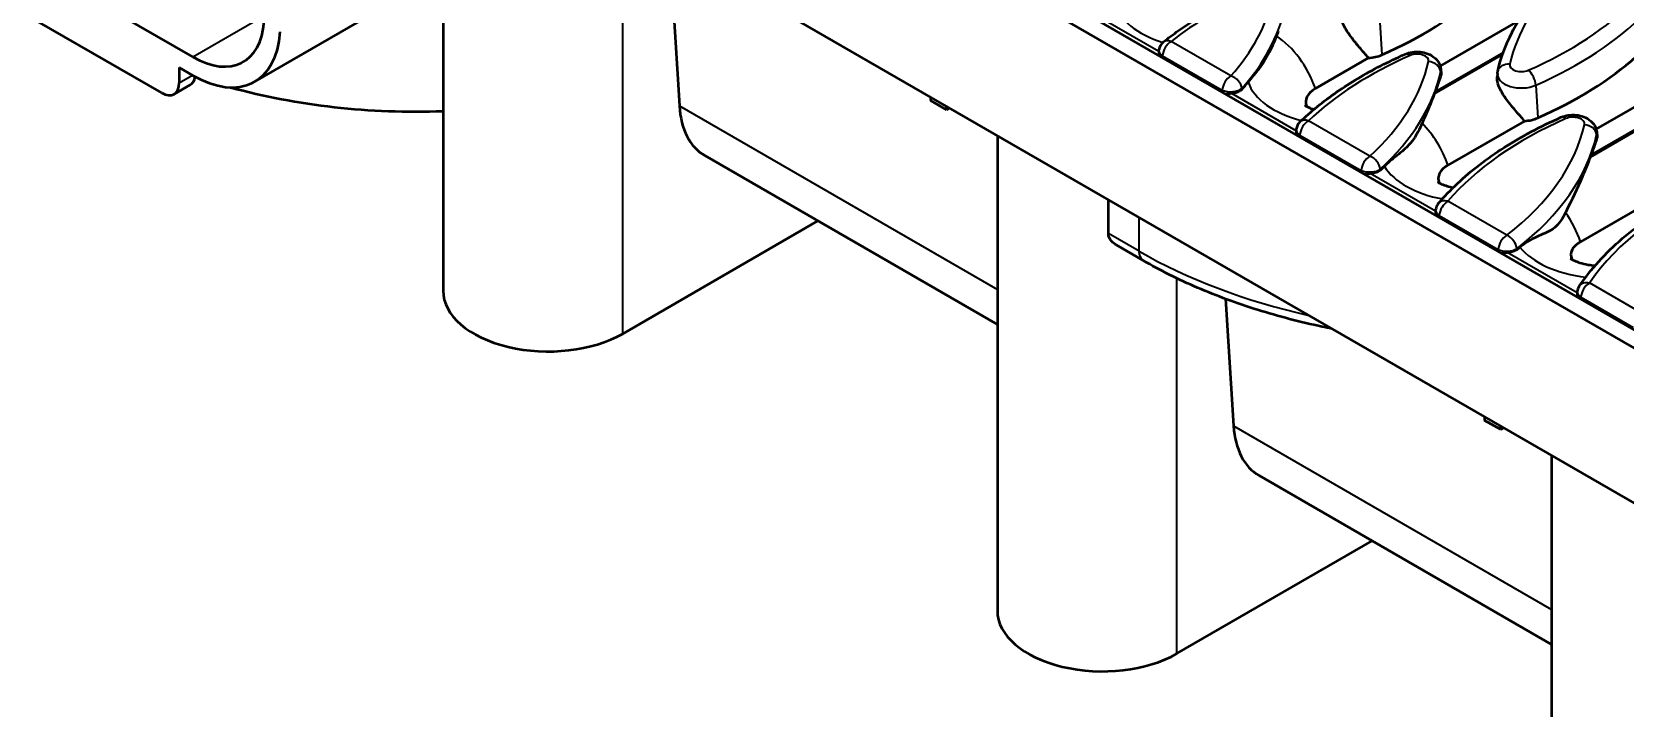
# Model space of a CAD drawing. Header units: millimetres. Extents: x 0 to 1485, y 0 to 1050.
# Drawn here: x 66.7 to 163.2, y 199.1 to 240.1 of the extents above; entities that cross this region are included whole.
import ezdxf

# ---------------------------------------------------------------- set-up
doc = ezdxf.new("R2010")
doc.units = ezdxf.units.MM
doc.header["$LTSCALE"] = 2.5
doc.layers.add('Sichtbar (ISO)', color=7, linetype='Continuous', lineweight=50)
doc.layers.add('Sichtbar schmal (ISO)', color=7, linetype='Continuous', lineweight=35)

msp = doc.modelspace()

# ---------------------------------------------------------------- linework, layer by layer
at = {"layer": 'Sichtbar (ISO)'}
for p, q in [((42.745, 290.814), (398.067, 85.67)), ((399.039, 86.231), (43.718, 291.376)), ((86.586, 256.113), (200.607, 190.283)), ((91.613, 253.211), (91.613, 224.423)), ((76.445, 238.596), (57.129, 249.748)), ((74.565, 236.415), (59.009, 245.397)), ((105.326, 245.294), (105.932, 235.625)), ((89.945, 242.731), (80.195, 237.102)), ((152.043, 238.033), (156.763, 240.758)), ((134.983, 238.952), (134.992, 239.021)), ((147.689, 238.532), (144.472, 236.675)), ((75.626, 237.946), (76.445, 237.473)), ((75.626, 237.946), (75.626, 237.028)), ((152.079, 237.855), (152.104, 237.616)), ((155.508, 237.598), (155.486, 237.394)), ((76.287, 236.902), (75.315, 236.341)), ((161.492, 234.21), (166.213, 236.936)), ((121.146, 236.16), (121.146, 235.956)), ((122.118, 235.395), (121.146, 235.956)), ((122.118, 235.395), (122.118, 235.599)), ((122.295, 235.497), (122.118, 235.395)), ((157.139, 234.71), (152.508, 232.036)), ((125.201, 233.819), (125.201, 205.031)), ((143.305, 234.145), (143.314, 234.212)), ((161.528, 234.032), (161.554, 233.793)), ((107.473, 232.611), (125.201, 222.376)), ((166.588, 230.887), (160.543, 227.397)), ((131.93, 227.892), (131.93, 229.934)), ((151.754, 229.266), (151.762, 229.331)), ((102.496, 221.82), (114.329, 228.652)), ((134.044, 226.249), (132.404, 227.196)), ((160.337, 224.309), (160.345, 224.371)), ((139.037, 223.923), (139.52, 216.233)), ((154.733, 216.768), (154.733, 216.564)), ((155.706, 216.003), (154.733, 216.564)), ((155.706, 216.003), (155.706, 216.207)), ((155.882, 216.105), (155.706, 216.003)), ((158.788, 214.427), (158.788, 185.639)), ((141.06, 213.219), (158.788, 202.984)), ((136.083, 202.429), (147.917, 209.261))]:
    msp.add_line(p, q, dxfattribs=at)
for centre, start, end in [((135.735, 238.918), 128.59096, 172.06151), ((144.058, 234.113), 133.69099, 172.3762), ((152.506, 229.235), 139.42286, 172.67578), ((161.089, 224.279), 145.92688, 172.96457)]:
    msp.add_arc(centre, 0.75, start, end, dxfattribs=at)
for centre, major_axis, start_param, end_param in [((132.95, 250.488), (-25.638, 0), 2.222684, 2.567922), ((76.445, 243.597), (3.062, -5.304), 5.497787, 6.99877), ((76.445, 243.597), (3.75, -6.495), 5.497787, 6.99877), ((147.503, 239.479), (-1.65, 0), 1.683917, 2.222684), ((142.4, 246.666), (-25.638, 0), 2.222684, 2.567922), ((74.565, 237.64), (0.75, -1.299), 5.497787, 7.068583), ((75.537, 238.201), (0.75, -1.299), 0, 0.619684), ((89.945, 250.296), (-26, 0), 1.125025, 1.635007), ((117.394, 243.344), (-25.441, 0), 2.666594, 2.700171), ((145.887, 235.859), (-2, 0), 5.497787, 6.504343), ((111.223, 239.106), (-3.75, -6.495), 5.5676, 6.283185), ((126.843, 239.521), (25.441, 0), 6.064161, 6.076487), ((156.953, 235.656), (-1.65, 0), 1.683917, 2.222684), ((126.843, 239.521), (-25.441, 0), 2.58257, 2.60097), ((153.922, 231.219), (-2, 0), 5.497787, 6.504343), ((136.293, 235.699), (25.441, 0), 6.064161, 6.076487), ((136.293, 235.699), (-25.441, 0), 2.500146, 2.513234), ((161.957, 226.58), (-2, 0), 5.497787, 6.504343), ((97.988, 224.423), (-6.375, 0), 0, 2.356194), ((144.81, 219.714), (-3.75, -6.495), 5.5676, 6.283185), ((131.576, 205.031), (-6.375, 0), 0, 2.356194)]:
    msp.add_ellipse(centre, major_axis=major_axis, ratio=0.57735, start_param=start_param, end_param=end_param, dxfattribs=at)
for points, knots in [([(155.526, 237.709), (155.707, 238.518), (155.998, 239.316), (156.787, 240.862), (157.285, 241.612), (158.468, 243.045), (159.153, 243.73), (160.692, 245.021), (161.546, 245.628), (163.4, 246.753), (164.401, 247.271), (165.463, 247.739)], [2.4844831, 2.4844831, 2.4844831, 2.4844831, 2.6426072, 2.6426072, 2.8007312, 2.8007312, 2.9588553, 2.9588553, 3.1169793, 3.1169793, 3.2751034, 3.2751034, 3.2751034, 3.2751034]), ([(135.267, 239.504), (135.561, 239.738), (135.867, 239.968), (136.499, 240.415), (136.826, 240.632), (137.5, 241.056), (137.847, 241.262), (138.561, 241.66), (138.928, 241.854), (139.679, 242.227), (140.064, 242.407), (140.457, 242.58)], [2.982498, 2.982498, 2.982498, 2.982498, 3.0410191, 3.0410191, 3.0995402, 3.0995402, 3.1580612, 3.1580612, 3.2165823, 3.2165823, 3.2751034, 3.2751034, 3.2751034, 3.2751034]), ([(147.689, 238.532), (147.611, 238.628), (147.53, 238.724), (147.249, 239.052), (147.043, 239.29), (146.642, 239.791), (146.445, 240.051), (146.197, 240.494), (146.123, 240.657), (146.038, 240.956), (146.024, 241.095), (146.037, 241.217)], [1.2625413, 1.2625413, 1.2625413, 1.2625413, 1.3515841, 1.3515841, 1.5621044, 1.5621044, 1.7726247, 1.7726247, 1.8811482, 1.8811482, 1.9808775, 1.9808775, 1.9808775, 1.9808775]), ([(142.115, 239.866), (142.048, 239.697), (141.977, 239.522), (141.83, 239.185), (141.754, 239.022), (141.573, 238.666), (141.47, 238.486), (141.233, 238.117), (141.105, 237.942), (140.791, 237.542), (140.599, 237.317), (140.396, 237.069)], [-1.030478, -1.030478, -1.030478, -1.030478, -0.8584, -0.8584, -0.697116, -0.697116, -0.498004, -0.498004, -0.284965, -0.284965, 0, 0, 0, 0]), ([(134.98, 238.926), (134.979, 238.896), (134.983, 238.857), (135.003, 238.762), (135.02, 238.706), (135.046, 238.647)], [-0.13838882, -0.13838882, -0.13838882, -0.13838882, -0.09726147, -0.09726147, -0.05379673, -0.05379673, -0.05379673, -0.05379673]), ([(143.54, 234.655), (143.875, 234.975), (144.229, 235.286), (144.976, 235.892), (145.368, 236.186), (146.187, 236.754), (146.614, 237.029), (147.502, 237.559), (147.962, 237.814), (148.912, 238.302), (149.402, 238.535), (149.907, 238.757)], [2.8998084, 2.8998084, 2.8998084, 2.8998084, 2.9748674, 2.9748674, 3.0499264, 3.0499264, 3.1249854, 3.1249854, 3.2000444, 3.2000444, 3.2751034, 3.2751034, 3.2751034, 3.2751034]), ([(149.907, 238.757), (150.052, 238.821), (150.201, 238.861), (150.51, 238.906), (150.669, 238.91), (150.984, 238.879), (151.14, 238.844), (151.442, 238.728), (151.589, 238.648), (151.826, 238.434), (151.923, 238.316), (152.035, 238.073), (152.067, 237.966), (152.079, 237.855)], [3.275103, 3.275103, 3.275103, 3.275103, 3.678313, 3.678313, 4.097335, 4.097335, 4.515601, 4.515601, 4.926242, 4.926242, 5.237349, 5.237349, 5.435884, 5.435884, 5.435884, 5.435884]), ([(152.104, 237.616), (152.107, 237.588), (152.104, 237.558), (152.094, 237.52), (152.092, 237.512), (152.09, 237.505)], [1.94452131, 1.94452131, 1.94452131, 1.94452131, 1.9896717, 1.9896717, 2.0005996, 2.0005996, 2.0005996, 2.0005996]), ([(155.508, 237.598), (155.509, 237.606), (155.51, 237.613), (155.512, 237.628), (155.513, 237.636), (155.515, 237.65), (155.516, 237.658), (155.519, 237.672), (155.52, 237.68), (155.523, 237.694), (155.525, 237.701), (155.526, 237.709)], [2.41809785, 2.41809785, 2.41809785, 2.41809785, 2.4313749, 2.4313749, 2.44465196, 2.44465196, 2.45792902, 2.45792902, 2.47120608, 2.47120608, 2.48448314, 2.48448314, 2.48448314, 2.48448314]), ([(140.018, 236.626), (139.973, 236.576), (139.911, 236.531), (139.762, 236.458), (139.677, 236.43), (139.514, 236.4), (139.442, 236.393), (139.369, 236.392)], [0, 0, 0, 0, 0.0590886, 0.0590886, 0.1174967, 0.1174967, 0.1613716, 0.1613716, 0.1613716, 0.1613716]), ([(152.09, 237.505), (152.082, 237.481), (152.074, 237.458), (151.977, 237.172), (151.87, 236.858), (151.743, 236.507)], [4.7050934, 4.7050934, 4.7050934, 4.7050934, 4.73807, 4.73807, 5.1004325, 5.1004325, 5.1004325, 5.1004325]), ([(157.139, 234.71), (157.061, 234.805), (156.979, 234.901), (156.699, 235.23), (156.493, 235.467), (156.092, 235.968), (155.894, 236.228), (155.647, 236.671), (155.572, 236.834), (155.487, 237.134), (155.473, 237.272), (155.486, 237.394)], [1.2625413, 1.2625413, 1.2625413, 1.2625413, 1.3515841, 1.3515841, 1.5621044, 1.5621044, 1.7726247, 1.7726247, 1.8811482, 1.8811482, 1.9808775, 1.9808775, 1.9808775, 1.9808775]), ([(139.027, 236.349), (139.085, 236.36), (139.144, 236.37), (139.261, 236.386), (139.317, 236.391), (139.369, 236.392)], [-0.06416572, -0.06416572, -0.06416572, -0.06416572, -0.03153614, -0.03153614, -0.00003945, -0.00003945, -0.00003945, -0.00003945]), ([(143.846, 235.662), (143.846, 235.662), (143.858, 235.653), (143.916, 235.615), (143.977, 235.58), (144.147, 235.501), (144.259, 235.456), (144.39, 235.414)], [4.5403855, 4.5403855, 4.5403855, 4.5403855, 4.6526471, 4.6526471, 4.8181035, 4.8181035, 4.9905333, 4.9905333, 4.9905333, 4.9905333]), ([(151.676, 236.33), (151.648, 236.256), (151.619, 236.181), (151.406, 235.641), (151.19, 235.124), (150.943, 234.575)], [5.03864, 5.03864, 5.03864, 5.03864, 5.1143786, 5.1143786, 5.5708105, 5.5708105, 5.5708105, 5.5708105]), ([(151.936, 229.723), (152.29, 230.136), (152.676, 230.538), (153.505, 231.318), (153.95, 231.695), (154.894, 232.423), (155.394, 232.773), (156.444, 233.443), (156.994, 233.764), (158.142, 234.373), (158.739, 234.662), (159.356, 234.935)], [2.8153919, 2.8153919, 2.8153919, 2.8153919, 2.9073342, 2.9073342, 2.9992765, 2.9992765, 3.0912188, 3.0912188, 3.1831611, 3.1831611, 3.2751034, 3.2751034, 3.2751034, 3.2751034]), ([(159.356, 234.935), (159.501, 234.999), (159.651, 235.039), (159.959, 235.084), (160.118, 235.087), (160.434, 235.056), (160.59, 235.021), (160.891, 234.905), (161.038, 234.825), (161.276, 234.612), (161.372, 234.494), (161.485, 234.25), (161.516, 234.143), (161.528, 234.032)], [3.275103, 3.275103, 3.275103, 3.275103, 3.678313, 3.678313, 4.097335, 4.097335, 4.515601, 4.515601, 4.926242, 4.926242, 5.237349, 5.237349, 5.435884, 5.435884, 5.435884, 5.435884]), ([(143.303, 234.12), (143.302, 234.09), (143.306, 234.052), (143.326, 233.957), (143.344, 233.901), (143.369, 233.842)], [-0.13868123, -0.13868123, -0.13868123, -0.13868123, -0.09753034, -0.09753034, -0.05391369, -0.05391369, -0.05391369, -0.05391369]), ([(150.943, 234.575), (150.864, 234.399), (150.78, 234.225), (150.605, 233.898), (150.517, 233.749), (150.3, 233.436), (150.177, 233.291), (149.881, 232.991), (149.71, 232.85), (149.251, 232.482), (148.966, 232.26), (148.656, 231.962)], [-1.096735, -1.096735, -1.096735, -1.096735, -0.939935, -0.939935, -0.786899, -0.786899, -0.59508, -0.59508, -0.361992, -0.361992, 0, 0, 0, 0]), ([(161.539, 233.682), (161.467, 233.47), (161.384, 233.224), (161.262, 232.879), (161.228, 232.783), (161.192, 232.684)], [1.2744847, 1.2744847, 1.2744847, 1.2744847, 1.5601918, 1.5601918, 1.6631773, 1.6631773, 1.6631773, 1.6631773]), ([(161.553, 233.793), (161.556, 233.765), (161.554, 233.736), (161.544, 233.697), (161.542, 233.69), (161.539, 233.682)], [1.94452131, 1.94452131, 1.94452131, 1.94452131, 1.9896717, 1.9896717, 2.0005996, 2.0005996, 2.0005996, 2.0005996]), ([(161.126, 232.507), (160.986, 232.144), (160.824, 231.742), (160.355, 230.652), (160.019, 229.929), (159.64, 229.178), (159.636, 229.17), (159.632, 229.161)], [5.6027703, 5.6027703, 5.6027703, 5.6027703, 5.9848979, 5.9848979, 6.5778784, 6.5778784, 6.5844236, 6.5844236, 6.5844236, 6.5844236]), ([(147.45, 231.486), (147.508, 231.496), (147.568, 231.507), (147.685, 231.522), (147.741, 231.528), (147.793, 231.528)], [-0.0641533, -0.0641533, -0.0641533, -0.0641533, -0.03144681, -0.03144681, -0.00003967, -0.00003967, -0.00003967, -0.00003967]), ([(148.411, 231.731), (148.359, 231.683), (148.291, 231.641), (148.132, 231.576), (148.043, 231.552), (147.897, 231.533), (147.845, 231.529), (147.793, 231.528)], [0, 0, 0, 0, 0.0589687, 0.0589687, 0.117341, 0.117341, 0.148754, 0.148754, 0.148754, 0.148754]), ([(151.882, 231.023), (151.882, 231.023), (151.897, 231.011), (151.968, 230.966), (152.034, 230.929), (152.215, 230.848), (152.332, 230.803), (152.576, 230.728), (152.695, 230.697), (152.822, 230.67)], [4.5403855, 4.5403855, 4.5403855, 4.5403855, 4.6697939, 4.6697939, 4.8354214, 4.8354214, 5.0091727, 5.0091727, 5.145858, 5.145858, 5.145858, 5.145858]), ([(160.468, 224.7), (160.816, 225.215), (161.211, 225.716), (162.089, 226.685), (162.572, 227.154), (163.619, 228.055), (164.183, 228.487), (165.385, 229.311), (166.023, 229.702), (167.366, 230.441), (168.071, 230.788), (168.806, 231.112)], [2.7284851, 2.7284851, 2.7284851, 2.7284851, 2.8378087, 2.8378087, 2.9471324, 2.9471324, 3.0564561, 3.0564561, 3.1657797, 3.1657797, 3.2751034, 3.2751034, 3.2751034, 3.2751034]), ([(151.752, 229.243), (151.751, 229.213), (151.754, 229.174), (151.775, 229.079), (151.792, 229.023), (151.818, 228.964)], [-0.13896503, -0.13896503, -0.13896503, -0.13896503, -0.09779056, -0.09779056, -0.05402709, -0.05402709, -0.05402709, -0.05402709]), ([(159.632, 229.161), (159.551, 229.001), (159.465, 228.847), (159.283, 228.572), (159.191, 228.457), (158.96, 228.226), (158.824, 228.131), (158.479, 227.943), (158.265, 227.861), (157.71, 227.614), (157.321, 227.42), (156.874, 227.065)], [-1.488103, -1.488103, -1.488103, -1.488103, -1.281333, -1.281333, -1.076385, -1.076385, -0.805128, -0.805128, -0.456471, -0.456471, 0, 0, 0, 0]), ([(132.404, 227.196), (132.39, 227.204), (132.377, 227.212), (132.243, 227.296), (132.13, 227.397), (131.973, 227.63), (131.93, 227.763), (131.93, 227.892)], [0.6101271, 0.6101271, 0.6101271, 0.6101271, 0.620655, 0.620655, 0.7157946, 0.7157946, 0.8109343, 0.8109343, 0.8109343, 0.8109343]), ([(156.677, 226.91), (156.618, 226.864), (156.545, 226.826), (156.377, 226.768), (156.285, 226.749), (156.157, 226.738), (156.125, 226.737), (156.093, 226.736)], [0, 0, 0, 0, 0.0588718, 0.0588718, 0.1172187, 0.1172187, 0.1363786, 0.1363786, 0.1363786, 0.1363786]), ([(145.466, 222.119), (145.274, 222.157), (145.083, 222.196), (143.548, 222.523), (142.237, 222.865), (139.709, 223.657), (138.492, 224.106), (136.175, 225.105), (135.075, 225.654), (134.044, 226.249)], [5.8302487, 5.8302487, 5.8302487, 5.8302487, 5.8506761, 5.8506761, 5.9948458, 5.9948458, 6.1390156, 6.1390156, 6.2831853, 6.2831853, 6.2831853, 6.2831853]), ([(155.75, 226.694), (155.808, 226.704), (155.868, 226.715), (155.986, 226.731), (156.041, 226.736), (156.093, 226.736)], [-0.06414428, -0.06414428, -0.06414428, -0.06414428, -0.03136998, -0.03136998, -0.00003991, -0.00003991, -0.00003991, -0.00003991]), ([(159.917, 226.384), (159.917, 226.384), (159.933, 226.372), (160.004, 226.327), (160.069, 226.29), (160.25, 226.209), (160.367, 226.164), (160.651, 226.077), (160.821, 226.035), (161.139, 225.978), (161.28, 225.959), (161.424, 225.945)], [4.5403855, 4.5403855, 4.5403855, 4.5403855, 4.6697939, 4.6697939, 4.8354214, 4.8354214, 5.0091727, 5.0091727, 5.1974574, 5.1974574, 5.3339781, 5.3339781, 5.3339781, 5.3339781]), ([(160.335, 224.287), (160.334, 224.257), (160.338, 224.219), (160.358, 224.123), (160.376, 224.068), (160.402, 224.008)], [-0.13924341, -0.13924341, -0.13924341, -0.13924341, -0.09804477, -0.09804477, -0.05413822, -0.05413822, -0.05413822, -0.05413822])]:
    msp.add_open_spline(points, degree=3, knots=knots, dxfattribs=at)
for points in [[(142.227, 240.153), (142.191, 240.06), (142.154, 239.964), (142.115, 239.866)], [(134.98, 238.926), (134.981, 238.934), (134.981, 238.943), (134.983, 238.952)], [(143.303, 234.12), (143.304, 234.129), (143.304, 234.137), (143.305, 234.145)], [(151.752, 229.243), (151.752, 229.251), (151.753, 229.258), (151.754, 229.266)], [(160.335, 224.287), (160.336, 224.294), (160.336, 224.302), (160.337, 224.309)]]:
    msp.add_open_spline(points, degree=3, dxfattribs=at)
at = {"layer": 'Sichtbar schmal (ISO)'}
for p, q in [((102.496, 221.82), (102.496, 246.928)), ((76.445, 238.596), (80.787, 241.103)), ((134.98, 238.926), (130.812, 241.332)), ((148.381, 240.705), (148.504, 238.722)), ((139.352, 237.442), (135.735, 239.53)), ((135.207, 238.666), (138.824, 236.578)), ((155.81, 238.717), (151.676, 236.33)), ((151.743, 236.507), (155.871, 238.891)), ((152.069, 237.696), (152.09, 237.505)), ((75.626, 237.028), (76.421, 237.487)), ((157.831, 236.882), (157.954, 234.899)), ((105.932, 235.625), (125.201, 224.5)), ((143.303, 234.12), (139.369, 236.392)), ((147.777, 232.578), (144.058, 234.725)), ((165.26, 234.894), (161.126, 232.507)), ((161.192, 232.684), (165.321, 235.068)), ((143.529, 233.861), (147.249, 231.714)), ((161.519, 233.873), (161.539, 233.682)), ((151.752, 229.243), (147.793, 231.528)), ((156.078, 227.785), (152.506, 229.847)), ((133.785, 226.821), (133.785, 228.863)), ((151.978, 228.983), (155.549, 226.921)), ((133.785, 226.821), (131.93, 227.892)), ((160.335, 224.287), (156.093, 226.736)), ((136.083, 202.429), (136.083, 225.175)), ((160.561, 224.028), (163.731, 222.197)), ((164.26, 223.061), (161.089, 224.892)), ((139.52, 216.233), (158.788, 205.108))]:
    msp.add_line(p, q, dxfattribs=at)
for centre, major_axis, ratio, start_param, end_param in [((180.743, 236.334), (-24.688, 0), 0.57735, 5.364276, 6.154897), ((142.4, 249.115), (24.688, 0), 0.57735, 5.364276, 6.154897), ((142.4, 248.556), (25.435, 0), 0.57735, 5.364276, 6.154897), ((137.851, 242.335), (-5.597, 0), 0.57735, 5.497787, 7.367889), ((155.737, 231.175), (24.688, 0), 0.57735, 2.222684, 2.515289), ((117.394, 243.956), (24.688, 0), 0.57735, 5.808504, 6.154897), ((117.394, 243.397), (25.435, 0), 0.57735, 5.808504, 6.154897), ((135.735, 238.918), (0.375, 0.65), 0.57735, 0.785398, 2.268928), ((135.735, 238.918), (-0.468, 0.586), 0.661525, 5.404533, 6.283185), ((141.929, 236.715), (2, -3.464), 0.57735, 1.238215, 2.29039), ((135.735, 238.918), (-0.743, 0.104), 0.566163, 0, 0.861467), ((165.187, 227.352), (24.688, 0), 0.57735, 2.222684, 2.597979), ((150.209, 238.071), (-0.302, 0.686), 0.495359, 5.556196, 6.283185), ((150.634, 238.362), (0.7, 0), 0.57735, 6.154897, 8.505869), ((126.843, 240.134), (24.688, 0), 0.57735, 5.724453, 6.154897), ((126.843, 239.575), (25.435, 0), 0.57735, 5.724453, 6.154897), ((151.328, 237.698), (0.732, -0.164), 0.809787, 0.26626, 1.74979), ((150.634, 237.803), (1.447, 0), 0.57735, 6.154897, 6.345089), ((156.953, 237.547), (-1.447, 0), 0.57735, 6.221282, 8.505869), ((156.258, 237.545), (-0.732, 0.164), 0.809787, 4.891383, 6.283185), ((156.953, 238.106), (-0.7, 0), 0.57735, 6.154897, 8.505869), ((157.378, 237.172), (-0.302, 0.686), 0.495359, 4.072667, 5.556196), ((139.352, 236.829), (-0.375, -0.65), 0.57735, 3.926991, 5.410521), ((139.352, 236.829), (0.75, 0.019), 0.452604, 3.918993, 5.790106), ((139.352, 236.829), (-0.56, 0.499), 0.726223, 3.802681, 5.28621), ((145.887, 237.696), (-5.597, 0), 0.57735, 0.195236, 1.15551), ((144.058, 234.113), (0.375, 0.65), 0.57735, 0.785398, 2.268928), ((144.058, 234.113), (-0.518, 0.542), 0.698795, 5.34393, 6.283185), ((174.636, 223.53), (24.688, 0), 0.57735, 2.222684, 2.682395), ((159.659, 234.248), (-0.302, 0.686), 0.495359, 5.556196, 6.283185), ((160.083, 234.539), (0.7, 0), 0.57735, 6.154897, 8.505869), ((144.058, 234.113), (-0.743, 0.1), 0.562941, 0, 0.858366), ((149.964, 232.075), (2, -3.464), 0.57735, 1.238215, 2.00287), ((136.293, 236.311), (24.688, 0), 0.57735, 5.642006, 6.154897), ((136.293, 235.752), (25.435, 0), 0.57735, 5.642006, 6.154897), ((160.778, 233.875), (0.732, -0.164), 0.809787, 0.26626, 1.74979), ((160.083, 233.98), (1.447, 0), 0.57735, 6.154897, 6.345089), ((147.777, 231.965), (-0.375, -0.65), 0.57735, 3.926991, 5.410521), ((147.777, 231.965), (0.75, 0.013), 0.458844, 3.922538, 5.710464), ((147.777, 231.965), (-0.509, 0.551), 0.69233, 3.872162, 5.355692), ((153.922, 233.056), (-5.597, 0), 0.57735, 0.345643, 1.252207), ((184.086, 219.707), (-24.688, 0), 0.57735, 5.364276, 5.910895), ((152.506, 229.235), (-0.57, 0.488), 0.731914, 5.272296, 6.283185), ((152.506, 229.235), (0.375, 0.65), 0.57735, 0.785398, 2.268928), ((152.506, 229.235), (-0.744, 0.096), 0.559839, 0, 0.855431), ((158, 227.436), (2, -3.464), 0.57735, 1.238215, 1.741116), ((156.078, 227.173), (-0.375, -0.65), 0.57735, 3.926991, 5.410521), ((156.078, 227.173), (0.75, 0.008), 0.464329, 3.925738, 5.631979), ((156.078, 227.173), (-0.459, 0.593), 0.654333, 3.930968, 5.414497), ((161.957, 228.417), (5.597, 0), 0.57735, 3.573518, 4.515232), ((155.175, 239.171), (-30.25, 0), 0.57735, 0.785398, 1.194809), ((134.669, 227.332), (-0.625, -1.083), 0.57735, 5.497787, 6.283185), ((161.089, 224.279), (-0.744, 0.092), 0.556816, 0, 0.852616), ((161.089, 224.279), (-0.621, 0.42), 0.760564, 5.187506, 6.283185), ((161.089, 224.279), (0.375, 0.65), 0.57735, 0.785398, 2.268928)]:
    msp.add_ellipse(centre, major_axis=major_axis, ratio=ratio, start_param=start_param, end_param=end_param, dxfattribs=at)
for points in [[(135.192, 238.563), (135.195, 238.579), (135.197, 238.596), (135.199, 238.612)], [(135.199, 238.612), (135.202, 238.63), (135.204, 238.648), (135.207, 238.666)], [(138.824, 236.578), (138.824, 236.558), (138.825, 236.538), (138.825, 236.519)], [(140.018, 236.626), (140.018, 236.646), (140.017, 236.666), (140.017, 236.686)], [(138.825, 236.519), (138.826, 236.501), (138.826, 236.482), (138.827, 236.464)], [(143.516, 233.757), (143.518, 233.774), (143.52, 233.79), (143.522, 233.807)], [(143.522, 233.807), (143.525, 233.825), (143.527, 233.843), (143.529, 233.861)], [(148.411, 231.731), (148.411, 231.751), (148.411, 231.77), (148.41, 231.79)], [(147.249, 231.714), (147.249, 231.694), (147.249, 231.675), (147.25, 231.655)], [(147.25, 231.655), (147.25, 231.637), (147.25, 231.619), (147.251, 231.601)], [(151.964, 228.879), (151.966, 228.896), (151.968, 228.913), (151.971, 228.929)], [(151.971, 228.929), (151.973, 228.947), (151.975, 228.965), (151.978, 228.983)], [(155.549, 226.921), (155.549, 226.902), (155.55, 226.882), (155.55, 226.863)], [(156.677, 226.91), (156.677, 226.929), (156.676, 226.949), (156.676, 226.968)], [(155.55, 226.863), (155.55, 226.845), (155.55, 226.827), (155.55, 226.809)], [(160.554, 223.974), (160.556, 223.992), (160.559, 224.01), (160.561, 224.028)], [(160.548, 223.924), (160.55, 223.94), (160.552, 223.957), (160.554, 223.974)]]:
    msp.add_open_spline(points, degree=3, dxfattribs=at)

doc.saveas('drawing.dxf')
